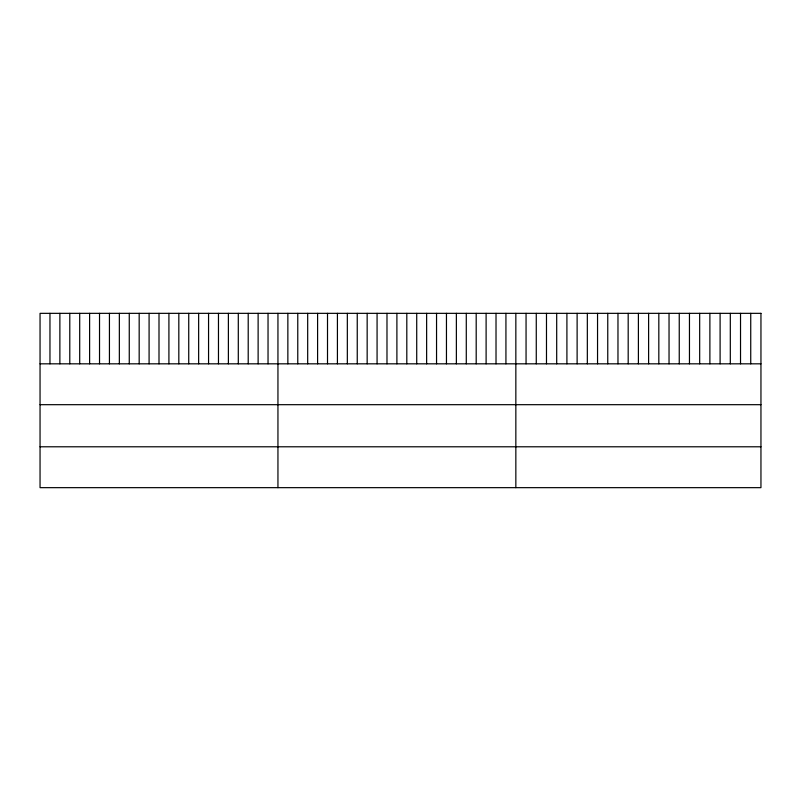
<?xml version="1.0" encoding="UTF-8"?>
<svg xmlns="http://www.w3.org/2000/svg" width="801" height="801" viewBox="0 0 801 801"><rect width="100%" height="100%" fill="white"/><g stroke="black" fill="none" stroke-linecap="round" stroke-linejoin="round"><path stroke-width="1.2" d="M40.05 363.824L760.95 363.824M40.05 404.685L760.95 404.685M40.05 446.788L760.95 446.788M750.737 313.341L750.737 363.824M740.524 313.341L740.524 363.824M730.312 313.341L730.312 363.824M720.099 313.341L720.099 363.824M709.886 313.341L709.886 363.824M699.673 313.341L699.673 363.824M689.461 313.341L689.461 363.824M679.248 313.341L679.248 363.824M669.035 313.341L669.035 363.824M658.822 313.341L658.822 363.824M648.61 313.341L648.61 363.824M638.397 313.341L638.397 363.824M628.184 313.341L628.184 363.824M617.971 313.341L617.971 363.824M607.759 313.341L607.759 363.824M597.546 313.341L597.546 363.824M587.333 313.341L587.333 363.824M577.12 313.341L577.12 363.824M566.908 313.341L566.908 363.824M556.695 313.341L556.695 363.824M546.482 313.341L546.482 363.824M536.269 313.341L536.269 363.824M526.057 313.341L526.057 363.824M515.844 313.341L515.844 487.659M505.932 313.341L505.932 363.824M496.019 313.341L496.019 363.824M486.107 313.341L486.107 363.824M476.195 313.341L476.195 363.824M466.282 313.341L466.282 363.824M456.37 313.341L456.37 363.824M446.457 313.341L446.457 363.824M436.545 313.341L436.545 363.824M426.633 313.341L426.633 363.824M416.72 313.341L416.72 363.824M406.808 313.341L406.808 363.824M396.895 313.341L396.895 363.824M386.983 313.341L386.983 363.824M377.071 313.341L377.071 363.824M367.158 313.341L367.158 363.824M357.246 313.341L357.246 363.824M347.334 313.341L347.334 363.824M337.421 313.341L337.421 363.824M327.509 313.341L327.509 363.824M317.596 313.341L317.596 363.824M307.684 313.341L307.684 363.824M297.772 313.341L297.772 363.824M287.859 313.341L287.859 363.824M277.947 313.341L277.947 487.659M268.035 313.341L268.035 363.824M258.122 313.341L258.122 363.824M248.21 313.341L248.21 363.824M238.297 313.341L238.297 363.824M228.385 313.341L228.385 363.824M218.473 313.341L218.473 363.824M208.56 313.341L208.56 363.824M198.648 313.341L198.648 363.824M188.736 313.341L188.736 363.824M178.823 313.341L178.823 363.824M168.911 313.341L168.911 363.824M158.999 313.341L158.999 363.824M149.086 313.341L149.086 363.824M139.174 313.341L139.174 363.824M129.261 313.341L129.261 363.824M119.349 313.341L119.349 363.824M109.437 313.341L109.437 363.824M99.524 313.341L99.524 363.824M89.612 313.341L89.612 363.824M79.699 313.341L79.699 363.824M69.787 313.341L69.787 363.824M59.875 313.341L59.875 363.824M49.962 313.341L49.962 363.824M760.95 313.341L40.05 313.341L40.05 487.659L760.95 487.659L760.95 313.341"/></g></svg>
